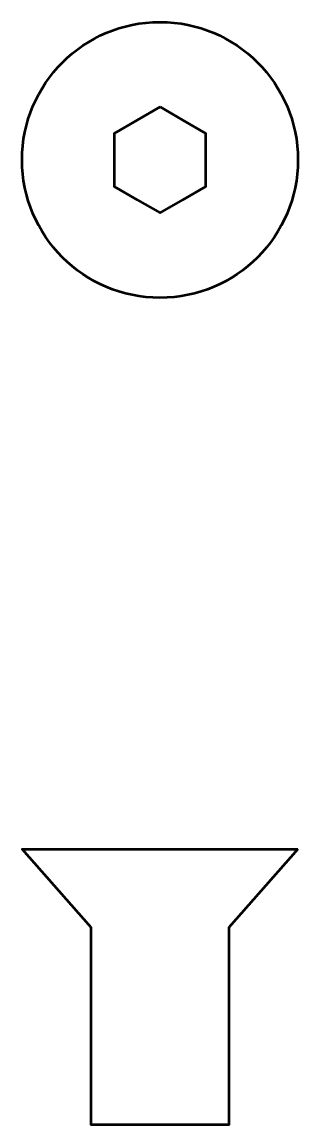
# Model space of a CAD drawing. Header units: centimetres. Extents: x -2.96 to 2.92, y -0.6 to 4.44.
# Drawn here: x -0.3 to 0.3, y -0.6 to 1.8 of the extents above; entities that cross this region are included whole.
import ezdxf

# ---------------------------------------------------------------- set-up
doc = ezdxf.new("R2010")
doc.units = ezdxf.units.CM
doc.header["$MEASUREMENT"] = 0
doc.layers.add('Layer 1', color=7, linetype='Continuous')

msp = doc.modelspace()

# ---------------------------------------------------------------- linework, layer by layer
at = {"layer": 'Layer 1', "lineweight": 53}
msp.add_ellipse((0, 1.5), major_axis=(0, 0.3), ratio=1, dxfattribs=at)
for points, knots in [([(0, 1.61547), (0, 1.61547), (0.05, 1.5866), (0.05, 1.5866), (0.05, 1.5866), (0.05, 1.5866), (0.1, 1.55773), (0.1, 1.55773), (0.1, 1.55773), (0.1, 1.55773), (0.1, 1.5), (0.1, 1.5), (0.1, 1.5), (0.1, 1.5), (0.1, 1.44227), (0.1, 1.44227), (0.1, 1.44227), (0.1, 1.44227), (0.05, 1.4134), (0.05, 1.4134), (0.05, 1.4134), (0.05, 1.4134), (0, 1.38453), (0, 1.38453), (0, 1.38453), (0, 1.38453), (-0.05, 1.4134), (-0.05, 1.4134), (-0.05, 1.4134), (-0.05, 1.4134), (-0.1, 1.44227), (-0.1, 1.44227), (-0.1, 1.44227), (-0.1, 1.44227), (-0.1, 1.5), (-0.1, 1.5), (-0.1, 1.5), (-0.1, 1.5), (-0.1, 1.55773), (-0.1, 1.55773), (-0.1, 1.55773), (-0.1, 1.55773), (-0.05, 1.5866), (-0.05, 1.5866), (-0.05, 1.5866), (-0.05, 1.5866), (0, 1.61547), (0, 1.61547)], [0, 0, 0, 0, 0.0769231, 0.0769231, 0.0769231, 0.0769231, 0.1538462, 0.1538462, 0.1538462, 0.1538462, 0.2307692, 0.2307692, 0.2307692, 0.2307692, 0.3076923, 0.3076923, 0.3076923, 0.3076923, 0.3846154, 0.3846154, 0.3846154, 0.3846154, 0.4615385, 0.4615385, 0.4615385, 0.4615385, 0.5384615, 0.5384615, 0.5384615, 0.5384615, 0.6153846, 0.6153846, 0.6153846, 0.6153846, 0.6923077, 0.6923077, 0.6923077, 0.6923077, 0.7692308, 0.7692308, 0.7692308, 0.7692308, 0.8461538, 0.8461538, 0.8461538, 0.8461538, 1, 1, 1, 1]), ([(0.3, 0), (0.3, 0), (-0.3, 0), (-0.3, 0), (-0.3, 0), (-0.3, 0), (-0.15, -0.17), (-0.15, -0.17), (-0.15, -0.17), (-0.15, -0.17), (-0.15, -0.6), (-0.15, -0.6), (-0.15, -0.6), (-0.15, -0.6), (0.15, -0.6), (0.15, -0.6), (0.15, -0.6), (0.15, -0.6), (0.15, -0.17), (0.15, -0.17), (0.15, -0.17), (0.15, -0.17), (0.3, 0), (0.3, 0)], [0, 0, 0, 0, 0.1428571, 0.1428571, 0.1428571, 0.1428571, 0.2857143, 0.2857143, 0.2857143, 0.2857143, 0.4285714, 0.4285714, 0.4285714, 0.4285714, 0.5714286, 0.5714286, 0.5714286, 0.5714286, 0.7142857, 0.7142857, 0.7142857, 0.7142857, 1, 1, 1, 1])]:
    msp.add_open_spline(points, degree=3, knots=knots, dxfattribs=at)

doc.saveas('drawing.dxf')
